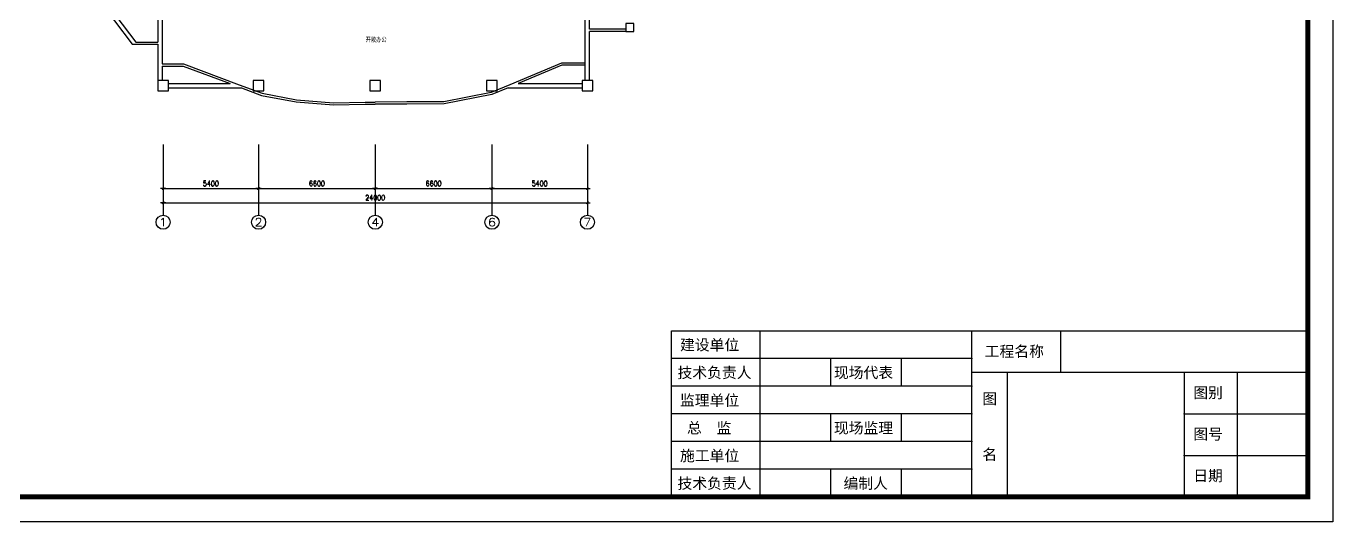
# Model space of a CAD drawing. Extents: x -149393 to 1177518, y -366685 to 296590.
# Drawn here: x 776734 to 850650, y -685 to 27372 of the extents above; entities that cross this region are included whole.
import ezdxf
from ezdxf.enums import TextEntityAlignment as Align

# ---------------------------------------------------------------- set-up
doc = ezdxf.new("R2010")
doc.units = 0
doc.header["$LTSCALE"] = 1000
doc.header["$MEASUREMENT"] = 0
doc.layers.get('0').update_dxf_attribs({"linetype": 'CONTINUOUS'})
doc.layers.get('Defpoints').update_dxf_attribs({"linetype": 'CONTINUOUS'})
for name, color, linetype in [('AXIS', 3, 'CONTINUOUS'), ('COLUMN', 9, 'CONTINUOUS'), ('PUB_TITLE', 253, 'CONTINUOUS'), ('TEL_TEXT', 7, 'CONTINUOUS'), ('WALL', 9, 'CONTINUOUS')]:
    doc.layers.add(name, color=color, linetype=linetype)
doc.styles.add('_TCH_AXIS', font='COMPLEX', dxfattribs={"bigfont": 'GBCBIG'})
doc.styles.add('_TCH_DIM_T3', font='SIMPLEX', dxfattribs={"width": 0.705882, "bigfont": 'GBCBIG'})
doc.styles.add('_TEL_DIM', font='', dxfattribs={"width": 0.8, "height": 3.5})
doc.styles.add('DIM_FONT', font='SIMPLEX.shx', dxfattribs={"width": 0.8})
doc.styles.add('宋体', font='')
doc.styles.get('_TEL_DIM').set_extended_font_data('SimSun')
doc.styles.get('宋体').set_extended_font_data('SimSun')
doc.dimstyles.new('_TCH_ARCH&&100', dxfattribs={"dimtxt": 297.5, "dimasz": 100, "dimexe": 250, "dimexo": 300, "dimgap": 126.25, "dimtad": 1, "dimdec": 0, "dimzin": 0, "dimdsep": 46, "dimtxsty": '_TCH_DIM_T3', "dimblk": 'ARCHTICK', "dimcen": 0.09, "dimclrt": 7, "dimazin": 2, "dimtfac": 1, "dimtdec": 0, "dimtix": 1, "dimtmove": 2, "dimatfit": 3, "dimfxl": 1, "dimtolj": 1, "dimtzin": 0, "dimarcsym": 0})
doc.dimstyles.new('DIMN', dxfattribs={"dimtxt": 300, "dimasz": 1, "dimexe": 250, "dimexo": 300, "dimgap": 150, "dimtad": 1, "dimdec": 0, "dimdsep": 46, "dimtxsty": 'DIM_FONT', "dimblk": '_DIMX', "dimcen": 2.5, "dimclrt": 7, "dimadec": 0, "dimazin": 0, "dimtfac": 1, "dimtdec": 0, "dimtix": 1, "dimtmove": 2, "dimatfit": 3, "dimldrblk": '_DIMX', "dimfxl": 1, "dimtolj": 1, "dimarcsym": 0})

# ---------------------------------------------------------------- blocks, each defined once
blk = doc.blocks.new('_DIMX')
blk.add_line((-150, 0), (150, 0))
at = {"const_width": 50}
blk.add_lwpolyline([(-70, -70), (70, 70)], dxfattribs=at)
blk = doc.blocks.new('_ArchTick')
at = {"color": 0, "linetype": 'ByBlock', "const_width": 0.4}
blk.add_lwpolyline([(-0.5, -0.5), (0.5, 0.5)], dxfattribs=at)
blk = doc.blocks.new('*D891')
at = {"layer": 'AXIS', "color": 0, "lineweight": -2, "transparency": 16777216}
for p, q in [((796483, 20376), (796483, 17926)), ((803083, 20376), (803083, 17926)), ((796483, 18176), (803083, 18176))]:
    blk.add_line(p, q, dxfattribs=at)
at = {"layer": 'Defpoints', "color": 0, "transparency": 16777216}
for p in [(796483, 20676), (803083, 20676), (803083, 18176)]:
    blk.add_point(p, dxfattribs=at)
at = {"layer": 'AXIS', "color": 0, "lineweight": -2, "transparency": 16777216, "xscale": 100, "yscale": 100, "zscale": 100, "rotation": 180}
blk.add_blockref('_ArchTick', (796483, 18176), dxfattribs=at)
at = {"layer": 'AXIS', "color": 0, "lineweight": -2, "transparency": 16777216, "xscale": 100, "yscale": 100, "zscale": 100}
blk.add_blockref('_ArchTick', (803083, 18176), dxfattribs=at)
at = {"layer": 'AXIS', "color": 7, "transparency": 16777216, "insert": (799783, 18451), "char_height": 297.5, "attachment_point": 5, "style": '_TCH_DIM_T3'}
blk.add_mtext('\\A1;6600', dxfattribs=at)
blk = doc.blocks.new('*D892')
at = {"layer": 'AXIS', "color": 0, "lineweight": -2, "transparency": 16777216}
for p, q in [((803083, 20376), (803083, 17926)), ((808483, 20376), (808483, 17926)), ((803083, 18176), (808483, 18176))]:
    blk.add_line(p, q, dxfattribs=at)
at = {"layer": 'Defpoints', "color": 0, "transparency": 16777216}
for p in [(803083, 20676), (808483, 20676), (808483, 18176)]:
    blk.add_point(p, dxfattribs=at)
at = {"layer": 'AXIS', "color": 0, "lineweight": -2, "transparency": 16777216, "xscale": 100, "yscale": 100, "zscale": 100, "rotation": 180}
blk.add_blockref('_ArchTick', (803083, 18176), dxfattribs=at)
at = {"layer": 'AXIS', "color": 0, "lineweight": -2, "transparency": 16777216, "xscale": 100, "yscale": 100, "zscale": 100}
blk.add_blockref('_ArchTick', (808483, 18176), dxfattribs=at)
at = {"layer": 'AXIS', "color": 7, "transparency": 16777216, "insert": (805783, 18451), "char_height": 297.5, "attachment_point": 5, "style": '_TCH_DIM_T3'}
blk.add_mtext('\\A1;5400', dxfattribs=at)
blk = doc.blocks.new('*D893')
at = {"layer": 'AXIS', "color": 0, "lineweight": -2, "transparency": 16777216}
for p, q in [((789883, 20376), (789883, 17926)), ((796483, 20376), (796483, 17926)), ((789883, 18176), (796483, 18176))]:
    blk.add_line(p, q, dxfattribs=at)
at = {"layer": 'Defpoints', "color": 0, "transparency": 16777216}
for p in [(789883, 20676), (796483, 20676), (796483, 18176)]:
    blk.add_point(p, dxfattribs=at)
at = {"layer": 'AXIS', "color": 0, "lineweight": -2, "transparency": 16777216, "xscale": 100, "yscale": 100, "zscale": 100, "rotation": 180}
blk.add_blockref('_ArchTick', (789883, 18176), dxfattribs=at)
at = {"layer": 'AXIS', "color": 0, "lineweight": -2, "transparency": 16777216, "xscale": 100, "yscale": 100, "zscale": 100}
blk.add_blockref('_ArchTick', (796483, 18176), dxfattribs=at)
at = {"layer": 'AXIS', "color": 7, "transparency": 16777216, "insert": (793183, 18451), "char_height": 297.5, "attachment_point": 5, "style": '_TCH_DIM_T3'}
blk.add_mtext('\\A1;6600', dxfattribs=at)
blk = doc.blocks.new('*D894')
at = {"layer": 'AXIS', "color": 0, "lineweight": -2, "transparency": 16777216}
for p, q in [((784483, 20376), (784483, 17926)), ((789883, 20376), (789883, 17926)), ((784483, 18176), (789883, 18176))]:
    blk.add_line(p, q, dxfattribs=at)
at = {"layer": 'Defpoints', "color": 0, "transparency": 16777216}
for p in [(784483, 20676), (789883, 20676), (789883, 18176)]:
    blk.add_point(p, dxfattribs=at)
at = {"layer": 'AXIS', "color": 0, "lineweight": -2, "transparency": 16777216, "xscale": 100, "yscale": 100, "zscale": 100, "rotation": 180}
blk.add_blockref('_ArchTick', (784483, 18176), dxfattribs=at)
at = {"layer": 'AXIS', "color": 0, "lineweight": -2, "transparency": 16777216, "xscale": 100, "yscale": 100, "zscale": 100}
blk.add_blockref('_ArchTick', (789883, 18176), dxfattribs=at)
at = {"layer": 'AXIS', "color": 7, "transparency": 16777216, "insert": (787183, 18451), "char_height": 297.5, "attachment_point": 5, "style": '_TCH_DIM_T3'}
blk.add_mtext('\\A1;5400', dxfattribs=at)
blk = doc.blocks.new('*D895')
at = {"layer": 'AXIS', "color": 0, "lineweight": -2, "transparency": 16777216}
for p, q in [((784483, 20376), (784483, 17126)), ((808483, 20376), (808483, 17126)), ((784483, 17376), (808483, 17376))]:
    blk.add_line(p, q, dxfattribs=at)
at = {"layer": 'Defpoints', "color": 0, "transparency": 16777216}
for p in [(784483, 20676), (808483, 20676), (808483, 17376)]:
    blk.add_point(p, dxfattribs=at)
at = {"layer": 'AXIS', "color": 0, "lineweight": -2, "transparency": 16777216, "xscale": 100, "yscale": 100, "zscale": 100, "rotation": 180}
blk.add_blockref('_ArchTick', (784483, 17376), dxfattribs=at)
at = {"layer": 'AXIS', "color": 0, "lineweight": -2, "transparency": 16777216, "xscale": 100, "yscale": 100, "zscale": 100}
blk.add_blockref('_ArchTick', (808483, 17376), dxfattribs=at)
at = {"layer": 'AXIS', "color": 7, "transparency": 16777216, "insert": (796483, 17651), "char_height": 297.5, "attachment_point": 5, "style": '_TCH_DIM_T3'}
blk.add_mtext('\\A1;24000', dxfattribs=at)
blk = doc.blocks.new('_FZHK')
blk.add_lwpolyline([(-0.5, -0.5), (0.5, -0.5), (0.5, 0.5), (-0.5, 0.5)], close=True)
blk = doc.blocks.new('会签栏')
at = {"layer": 'PUB_TITLE', "color": 4, "lineweight": 30}
blk.add_lwpolyline([(-18000, 0), (-18000, 4700), (0, 4700)], dxfattribs=at)
at = {"layer": 'PUB_TITLE', "color": 4}
for points in [[(-15500, 4700), (-15500, 0)], [(-9500, 0), (-9500, 4700)], [(-7000, 4700), (-7000, 3525)], [(-9500, 3917), (-18000, 3917)], [(-13500, 3917), (-13500, 3133)], [(-11500, 3917), (-11500, 3133)], [(-9500, 3525), (0, 3525)], [(-8500, 3525), (-8500, 0)], [(-3500, 3525), (-3500, 0)], [(-2000, 3525), (-2000, 0)], [(-9500, 3133), (-18000, 3133)], [(-9500, 2350), (-18000, 2350)], [(-13500, 2350), (-13500, 1567)], [(-11500, 2350), (-11500, 1567)], [(-3500, 2350), (0, 2350)], [(-9500, 1567), (-18000, 1567)], [(-3500, 1175), (0, 1175)], [(-9500, 783), (-18000, 783)], [(-13500, 783), (-13500, 0)], [(-11500, 783), (-11500, 0)]]:
    blk.add_lwpolyline(points, dxfattribs=at)
at = {"layer": 'PUB_TITLE'}
for p in [(-9500, 3917), (-9500, 3133), (-9500, 2350), (-9500, 1567), (-3500, 1175), (-9500, 783)]:
    blk.add_point(p, dxfattribs=at)
at = {"layer": 'PUB_TITLE', "color": 4}
blk.add_point((-3500, 2350), dxfattribs=at)
at = {"lineweight": -3, "style": '宋体'}
for s, p in [('建设单位', (-17758, 4147)), ('工程名称', (-9140, 3965)), ('技术负责人', (-17828, 3363)), ('现场代表', (-13405, 3363)), ('图', (-9206, 2624)), ('图别', (-3241, 2796)), ('监理单位', (-17758, 2580)), ('总  监', (-17560, 1797)), ('现场监理', (-13405, 1797)), ('图号', (-3241, 1621)), ('施工单位', (-17758, 1013)), ('名', (-9206, 1049)), ('日期', (-3241, 446)), ('技术负责人', (-17828, 230)), ('编制人', (-13134, 230))]:
    blk.add_text(s, height=307, dxfattribs=at).set_placement(p)

msp = doc.modelspace()

# ---------------------------------------------------------------- linework, layer by layer
at = {"layer": 'AXIS'}
for p, q in [((784483.2, 20676), (784483.2, 16676)), ((789883.2, 20676), (789883.2, 16676)), ((796483.2, 20676), (796483.2, 16676)), ((803083.2, 20676), (803083.2, 16676)), ((808483.2, 20676), (808483.2, 16676))]:
    msp.add_line(p, q, dxfattribs=at)
for centre in [(784483.2, 16276), (789883.2, 16276), (796483.2, 16276), (803083.2, 16276), (808483.2, 16276)]:
    msp.add_circle(centre, 400, dxfattribs=at)
at = {"layer": 'PUB_TITLE'}
msp.add_lwpolyline([(731849.9, 83323.9), (850649.9, 83323.9), (850649.9, -684.6), (731849.9, -684.6)], close=True, dxfattribs=at)
at = {"layer": 'PUB_TITLE', "const_width": 270.7}
msp.add_lwpolyline([(738921.3, 81909.6), (849235.6, 81909.6), (849235.6, 729.6), (738921.3, 729.6), (738921.3, 81909.6)], close=True, dxfattribs=at)
at = {"layer": 'WALL', "color": 59}
for p, q in [((778338.5, 32194.6), (782728.2, 26341.8)), ((778530.5, 32338.6), (782938.2, 26461.8)), ((784183.2, 29490.9), (784183.2, 26461.8)), ((784423.2, 29490.9), (784423.2, 26401.8)), ((808363.2, 27136.8), (808363.2, 29502.4)), ((808603.2, 27196.8), (808603.2, 29502.4)), ((808363.2, 24301.8), (808363.2, 27136.8)), ((810658.2, 27196.8), (808603.2, 27196.8)), ((810658.2, 27076.8), (808603.2, 27076.8)), ((808603.2, 24301.8), (808603.2, 27076.8)), ((782728.2, 26341.8), (784183.2, 26341.8)), ((782938.2, 26461.8), (784183.2, 26461.8)), ((784183.2, 26341.8), (784183.2, 25174)), ((784423.2, 26401.8), (784423.2, 25234)), ((784183.2, 25174), (784183.2, 24301.8)), ((784423.2, 25234), (785644.7, 25234)), ((785644.7, 25234), (788782.5, 24057.9)), ((807020.4, 25280.4), (804101.2, 24057.1)), ((807044.5, 25160.4), (804566, 24121.8)), ((808363.2, 25280.4), (807020.4, 25280.4)), ((808363.2, 25160.4), (807044.5, 25160.4)), ((808363.2, 25160.4), (808363.2, 25280.4)), ((784423.2, 25114), (784423.2, 24301.8)), ((784423.2, 25114), (785623, 25114)), ((785623, 25114), (788270.3, 24121.8)), ((784783.2, 24121.8), (788270.3, 24121.8)), ((784783.2, 23881.8), (788910.6, 23881.8)), ((788782.5, 24057.9), (790089.2, 23568.2)), ((788910.6, 23881.8), (790056.8, 23452.2)), ((804101.2, 24057.1), (803044.5, 23614.3)), ((803993.3, 23881.8), (803079.5, 23498.9)), ((803993.3, 23881.8), (808183.2, 23881.8)), ((804566, 24121.8), (808183.2, 24121.8)), ((790056.8, 23452.2), (792014.5, 23085.3)), ((790089.2, 23568.2), (792030.4, 23204.4)), ((792014.5, 23085.3), (794126.1, 22916.3)), ((792030.4, 23204.4), (794129.7, 23036.4)), ((794126.1, 22916.3), (795913.9, 22953)), ((794129.7, 23036.4), (795911.4, 23072.9)), ((795912.1, 22953), (796482.6, 22947.9)), ((795913.2, 23073), (796483.7, 23067.9)), ((798267.5, 23082.8), (796482.7, 23067.9)), ((798268.5, 22962.8), (796483.7, 22947.9)), ((800367.4, 23091.6), (798267.7, 23082.8)), ((800379.3, 22971.7), (798268.2, 22962.8)), ((803044.5, 23614.3), (800367.4, 23091.6)), ((803079.5, 23498.9), (800379.3, 22971.7))]:
    msp.add_line(p, q, dxfattribs=at)

# ---------------------------------------------------------------- block references
at = {"layer": 'COLUMN', "color": 59}
for p, xscale, yscale, zscale in [((810883.2, 27301.8), 450, 450, 450), ((784483.2, 24001.8), 600, 600, 600), ((789883.2, 24001.8), 600, 600, 600), ((796483.2, 24001.8), 600, 600, 600), ((803083.2, 24001.8), 600, 600, 600), ((808483.2, 24001.8), 600, 600, 600)]:
    msp.add_blockref('_FZHK', p, dxfattribs=dict(at, xscale=xscale, yscale=yscale, zscale=zscale))
at = {"layer": 'WALL', "xscale": 2, "yscale": 2, "zscale": 2}
msp.add_blockref('会签栏', (849235.6, 729.6), dxfattribs=at)

# ---------------------------------------------------------------- texts
at = {"layer": 'AXIS', "color": 7, "style": '_TCH_AXIS'}
for s, width, p, p2 in [('1', 2.333333, (784256.9, 16049.7), (784709.4, 16049.7)), ('2', 1.5, (789656.9, 16049.7), (790109.4, 16049.7)), ('4', 1.3125, (796256.9, 16049.7), (796709.4, 16049.7)), ('6', 1.5, (802856.9, 16049.7), (803309.4, 16049.7)), ('7', 1.5, (808256.9, 16049.7), (808709.4, 16049.7))]:
    msp.add_text(s, height=452.5, dxfattribs=dict(at, width=width)).set_placement(p, p2, align=Align.FIT)
at = {"layer": 'TEL_TEXT', "color": 59, "style": '_TEL_DIM', "width": 0.8}
msp.add_text('开敞办公', height=265.82, dxfattribs=at).set_placement((795935.9, 26479.4))

# ---------------------------------------------------------------- dimensions: what is measured, and where the dimension line sits
at = {"layer": 'AXIS'}
for p1, p2, distance in [((784483.2, 20676), (789883.2, 20676), -2500), ((784483.2, 20676), (808483.2, 20676), -3300), ((789883.2, 20676), (796483.2, 20676), -2500), ((796483.2, 20676), (803083.2, 20676), -2500), ((803083.2, 20676), (808483.2, 20676), -2500)]:
    msp.add_aligned_dim(p1=p1, p2=p2, distance=distance, dimstyle='DIMN', dxfattribs=at).render()
for p1, p2, distance, picture, middle in [((784483.2, 20676), (789883.2, 20676), -2500, '*D894', (787183.2, 18451)), ((784483.2, 20676), (808483.2, 20676), -3300, '*D895', (796483.2, 17651)), ((789883.2, 20676), (796483.2, 20676), -2500, '*D893', (793183.2, 18451)), ((796483.2, 20676), (803083.2, 20676), -2500, '*D891', (799783.2, 18451)), ((803083.2, 20676), (808483.2, 20676), -2500, '*D892', (805783.2, 18451))]:
    dim = msp.add_aligned_dim(p1=p1, p2=p2, distance=distance, dimstyle='_TCH_ARCH&&100', dxfattribs=at)
    dim.commit()
    dim.dimension.update_dxf_attribs({"geometry": picture, "text_midpoint": middle})

doc.saveas('drawing.dxf')
